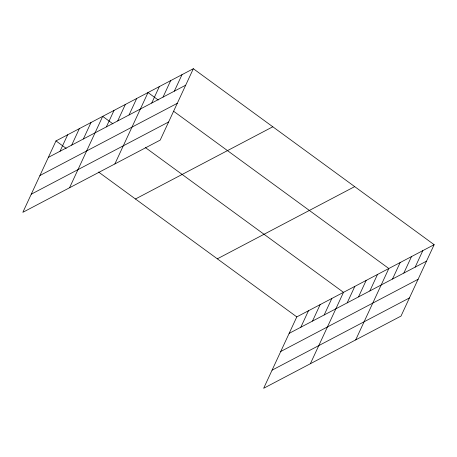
<?xml version="1.0" encoding="UTF-8"?>
<svg xmlns="http://www.w3.org/2000/svg" width="457" height="457" viewBox="0 0 457 457"><rect width="100%" height="100%" fill="white"/><g stroke="black" fill="none" stroke-linecap="round" stroke-linejoin="round"><path stroke-width="0.69" d="M193.34 68.716L55.988 140.922L22.85 212.316L160.201 140.105L193.34 68.716L434.15 244.684L401.012 316.078L263.66 388.284L296.799 316.895L434.15 244.684M60.016 151.261L67.665 134.786M71.692 145.126L79.341 128.651M83.368 138.985L91.012 122.51M69.55 187.764L102.688 116.375L112.908 123.841M106.372 126.892L114.022 110.417M117.706 120.934L125.349 104.459M129.034 114.975L136.683 98.501M114.878 163.932L148.017 92.543L158.231 100.009M151.701 103.059L159.344 86.584M163.029 97.101L170.678 80.626M174.363 91.143L182.012 74.668M300.826 327.235L308.469 310.76M312.497 321.094L320.146 304.619M324.173 314.959L331.822 298.484M310.36 363.738L343.498 292.343L145.257 147.48M347.183 302.86L354.826 286.385M358.511 296.907L366.16 280.432M369.844 290.949L377.493 274.474M355.683 339.905L388.821 268.516L173.557 111.211M392.506 279.033L400.155 262.558M403.839 273.075L411.489 256.6M415.173 267.117L422.816 250.642M48.339 157.397L185.696 85.191M39.93 175.522L177.282 103.311M31.265 194.191L168.616 121.979M135.455 198.995L272.806 126.783M217.332 258.828L354.683 186.616M289.15 333.37L426.501 261.158M280.735 351.496L418.092 279.284M272.069 370.164L409.426 297.953M55.988 140.922L66.208 148.388M98.558 172.032L296.799 316.895"/></g></svg>
